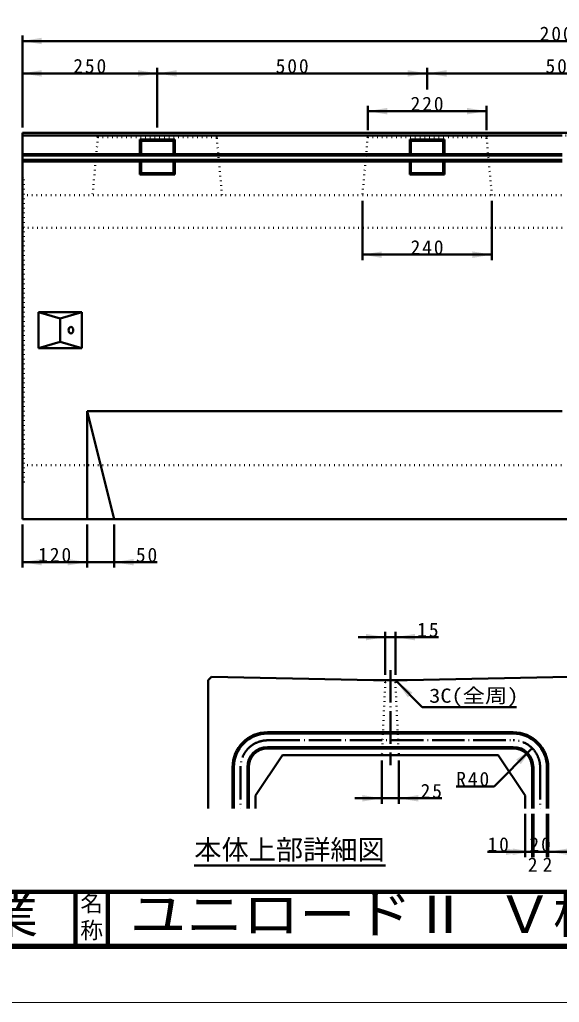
# Model space of a CAD drawing. Units: millimetres, scale not verified. Extents: x -2102 to 2102, y -1485 to 1485.
# Drawn here: x -196 to 804, y -1485 to 336 of the extents above; entities that cross this region are included whole.
import ezdxf
from ezdxf.enums import TextEntityAlignment as Align

# ---------------------------------------------------------------- set-up
doc = ezdxf.new("R2010")
doc.units = ezdxf.units.MM
doc.header["$LTSCALE"] = 5
doc.linetypes.add('DOTTED', pattern=[1.75, 0.25, -1.5])
doc.linetypes.add('LONG_DASHED_DOTTED', pattern=[15.25, 12, -1.5, 0.25, -1.5])
doc.layers.add('0-0_V-nasSTD', color=7, linetype='Continuous', lineweight=35)
doc.layers.add('0-1_0', color=7, linetype='Continuous', lineweight=50)
doc.styles.add('ＭＳ ゴシック', font='')
doc.styles.get('ＭＳ ゴシック').set_extended_font_data('MS Gothic')

msp = doc.modelspace()

# ---------------------------------------------------------------- linework, layer by layer
at = {"layer": '0-0_V-nasSTD', "lineweight": 50}
for p, q in [((153.433, -1125.807), (153.433, -888.057)), ((200.933, -1049.307), (200.933, -1125.807)), ((225.933, -1049.307), (225.933, -1125.807)), ((755.933, -1049.307), (755.933, -1125.807)), ((780.933, -1049.307), (780.933, -1125.807))]:
    msp.add_line(p, q, dxfattribs=at)
at = {"layer": '0-0_V-nasSTD', "linetype": 'LONG_DASHED_DOTTED', "lineweight": 50}
for p, q in [((213.433, -1049.307), (213.433, -1125.807)), ((768.433, -1049.307), (768.433, -1125.807))]:
    msp.add_line(p, q, dxfattribs=at)
at = {"layer": '0-0_V-nasSTD', "lineweight": 100}
for p, q in [((-92.5, -1280), (-92.5, -1380)), ((-32.5, -1280), (-32.5, -1380)), ((-1997.5, -1380), (1997.5, -1380))]:
    msp.add_line(p, q, dxfattribs=at)
at = {"layer": '0-0_V-nasSTD', "lineweight": 18}
for points in [[(-2102.5, -1485), (-2102.5, 1485), (2102.5, 1485), (2102.5, -1485)], [(-2002.5, -1385), (-2002.5, 1385), (2002.5, 1385), (2002.5, -1385)]]:
    msp.add_lwpolyline(points, close=True, dxfattribs=at)
at = {"layer": '0-0_V-nasSTD', "lineweight": 50}
for centre, radius, start, end in [((263.433, -1049.307), 62.5, 90, 180), ((718.433, -1049.307), 62.5, 0, 90), ((263.433, -1049.307), 37.5, 90, 180), ((718.433, -1049.307), 37.5, 0, 90)]:
    msp.add_arc(centre, radius, start, end, dxfattribs=at)
at = {"layer": '0-0_V-nasSTD', "linetype": 'LONG_DASHED_DOTTED', "lineweight": 50}
for centre, start, end in [((263.433, -1049.307), 90, 180), ((718.433, -1049.307), 0, 90)]:
    msp.add_arc(centre, 50, start, end, dxfattribs=at)
at = {"layer": '0-0_V-nasSTD'}
for points in [[(-190.948, 296.857), (-154.948, 290.857), (-154.948, 302.857)], [(-190.948, 236.857), (-154.948, 230.857), (-154.948, 242.857)], [(23.052, 230.857), (23.052, 242.857), (59.052, 236.857)], [(59.052, 236.857), (95.052, 230.857), (95.052, 242.857)], [(523.052, 230.857), (523.052, 242.857), (559.052, 236.857)], [(559.052, 236.857), (595.052, 230.857), (595.052, 242.857)], [(449.052, 166.857), (485.052, 160.857), (485.052, 172.857)], [(633.052, 160.857), (633.052, 172.857), (669.052, 166.857)], [(439.052, -99.143), (475.052, -105.143), (475.052, -93.143)], [(643.052, -105.143), (643.052, -93.143), (679.052, -99.143)], [(-190.948, -669.143), (-154.948, -675.143), (-154.948, -663.143)], [(-106.948, -675.143), (-106.948, -663.143), (-70.948, -669.143)], [(-20.948, -669.143), (15.052, -675.143), (15.052, -663.143)], [(445.558, -814.057), (445.558, -802.057), (481.558, -808.057)], [(500.308, -808.057), (536.308, -814.057), (536.308, -802.057)], [(502.183, -889.932), (523.397, -919.631), (531.882, -911.146)], [(724.09, -1035.165), (732.575, -1043.651), (753.789, -1013.952)], [(439.308, -1112.807), (439.308, -1100.807), (475.308, -1106.807)], [(506.558, -1106.807), (542.558, -1112.807), (542.558, -1100.807)], [(704.933, -1211.807), (704.933, -1199.807), (740.933, -1205.807)], [(717.433, -1211.807), (717.433, -1199.807), (753.433, -1205.807)], [(783.433, -1205.807), (819.433, -1211.807), (819.433, -1199.807)]]:
    msp.add_solid(points, dxfattribs=at)
at = {"layer": '0-1_0'}
for p, q in [((-190.948, 136.857), (-190.948, 306.857)), ((-190.948, 296.857), (1809.052, 296.857)), ((-190.948, 236.857), (59.052, 236.857)), ((59.052, 136.857), (59.052, 246.857)), ((59.052, 236.857), (559.052, 236.857)), ((559.052, 206.857), (559.052, 246.857)), ((559.052, 236.857), (1059.052, 236.857)), ((449.052, 131.857), (449.052, 176.857)), ((449.052, 166.857), (669.052, 166.857)), ((669.052, 131.857), (669.052, 176.857)), ((-190.948, 126.857), (-190.948, -589.143)), ((-190.948, 126.857), (1809.052, 126.857)), ((-190.948, 121.857), (809.052, 121.857)), ((26.752, 114.157), (91.352, 114.157)), ((26.752, 114.157), (29.052, 111.857)), ((26.752, 114.157), (26.752, 86.872)), ((29.052, 111.857), (89.052, 111.857)), ((29.052, 111.857), (29.052, 86.872)), ((89.052, 111.857), (91.352, 114.157)), ((89.052, 111.857), (89.052, 86.872)), ((91.352, 114.157), (91.352, 86.872)), ((526.752, 114.157), (591.352, 114.157)), ((526.752, 114.157), (529.052, 111.857)), ((526.752, 114.157), (526.752, 86.872)), ((529.052, 111.857), (589.052, 111.857)), ((529.052, 111.857), (529.052, 86.872)), ((589.052, 111.857), (591.352, 114.157)), ((589.052, 111.857), (589.052, 86.872)), ((591.352, 114.157), (591.352, 86.872)), ((-190.948, 86.872), (809.052, 86.872)), ((-190.948, 84.857), (809.052, 84.857)), ((-190.948, 76.857), (809.052, 76.857)), ((-190.948, 73.499), (809.052, 73.499)), ((26.752, 73.499), (26.752, 49.557)), ((29.052, 73.499), (29.052, 51.857)), ((89.052, 73.499), (89.052, 51.857)), ((91.352, 73.499), (91.352, 49.557)), ((526.752, 73.499), (526.752, 49.557)), ((529.052, 73.499), (529.052, 51.857)), ((589.052, 73.499), (589.052, 51.857)), ((591.352, 73.499), (591.352, 49.557)), ((26.752, 49.557), (29.052, 51.857)), ((26.752, 49.557), (91.352, 49.557)), ((29.052, 51.857), (89.052, 51.857)), ((89.052, 51.857), (91.352, 49.557)), ((526.752, 49.557), (529.052, 51.857)), ((526.752, 49.557), (591.352, 49.557)), ((529.052, 51.857), (589.052, 51.857)), ((589.052, 51.857), (591.352, 49.557)), ((439.052, 0.857), (439.052, -109.143)), ((679.052, 0.857), (679.052, -109.143)), ((439.052, -99.143), (679.052, -99.143)), ((-160.948, -205.643), (-160.948, -272.643)), ((-160.948, -205.643), (-80.948, -205.643)), ((-120.948, -217.643), (-120.948, -260.643)), ((-80.948, -205.643), (-80.948, -272.643)), ((-160.948, -272.643), (-80.948, -272.643)), ((-70.948, -389.143), (-70.948, -589.143)), ((-70.948, -389.143), (809.052, -389.143)), ((-70.948, -389.143), (-20.948, -589.143)), ((-190.948, -589.143), (1809.052, -589.143)), ((-190.948, -599.143), (-190.948, -679.143)), ((-70.948, -599.143), (-70.948, -679.143)), ((-20.948, -599.143), (-20.948, -679.143)), ((59.052, -669.143), (-20.948, -669.143)), ((481.558, -878.057), (481.558, -798.057)), ((500.308, -878.057), (500.308, -798.057)), ((431.558, -808.057), (481.558, -808.057)), ((481.558, -808.057), (500.308, -808.057)), ((580.308, -808.057), (500.308, -808.057)), ((459.683, -888.057), (522.183, -888.057)), ((502.183, -889.932), (549.894, -937.643)), ((724.894, -937.643), (549.894, -937.643)), ((263.433, -984.307), (718.433, -984.307)), ((263.433, -986.807), (718.433, -986.807)), ((263.433, -1011.807), (718.433, -1011.807)), ((263.433, -1014.307), (718.433, -1014.307)), ((683.078, -1084.663), (753.789, -1013.952)), ((290.933, -1026.807), (240.933, -1101.807)), ((290.933, -1026.807), (690.933, -1026.807)), ((475.308, -1026.807), (506.558, -1026.807)), ((475.308, -1036.807), (475.308, -1116.807)), ((506.558, -1036.807), (506.558, -1116.807)), ((690.933, -1026.807), (740.933, -1101.807)), ((198.433, -1089.307), (198.433, -1049.307)), ((228.433, -1089.307), (228.433, -1049.307)), ((753.433, -1049.307), (753.433, -1089.307)), ((783.433, -1049.307), (783.433, -1089.307)), ((198.433, -1125.807), (198.433, -1089.307)), ((228.433, -1125.807), (228.433, -1089.307)), ((683.078, -1084.663), (613.078, -1084.663)), ((753.433, -1089.307), (753.433, -1125.807)), ((783.433, -1089.307), (783.433, -1125.807)), ((240.933, -1101.807), (240.933, -1125.807)), ((425.308, -1106.807), (475.308, -1106.807)), ((475.308, -1106.807), (506.558, -1106.807)), ((586.558, -1106.807), (506.558, -1106.807)), ((740.933, -1101.807), (740.933, -1125.807)), ((740.933, -1135.807), (740.933, -1215.807)), ((753.433, -1135.807), (753.433, -1215.807)), ((755.933, -1135.807), (755.933, -1215.807)), ((780.933, -1135.807), (780.933, -1215.807)), ((783.433, -1135.807), (783.433, -1215.807)), ((670.933, -1205.807), (740.933, -1205.807)), ((740.933, -1205.807), (753.433, -1205.807)), ((791.246, -1205.807), (799.058, -1205.807)), ((127.697, -1231.593), (481.707, -1231.593))]:
    msp.add_line(p, q, dxfattribs=at)
at = {"layer": '0-1_0', "linetype": 'DOTTED'}
for p, q in [((-190.948, 121.857), (1809.052, 121.857)), ((-50.948, 118.857), (-60.948, 10.857)), ((-50.948, 118.857), (-53.948, 121.857)), ((179.052, 10.857), (169.052, 118.857)), ((449.052, 118.857), (439.052, 10.857)), ((449.052, 118.857), (446.052, 121.857)), ((679.052, 10.857), (669.052, 118.857)), ((-190.948, 44.857), (-187.948, 42.857)), ((-187.948, -521.143), (-187.948, 42.857)), ((-190.948, 20.857), (-187.948, 22.857)), ((-190.948, 10.857), (809.052, 10.857)), ((809.052, -49.143), (-190.948, -49.143)), ((-190.948, -489.143), (809.052, -489.143)), ((-190.948, -499.143), (-187.948, -501.143)), ((-190.948, -523.143), (-187.948, -521.143)), ((481.558, -891.807), (475.308, -1026.807)), ((500.308, -891.807), (506.558, -1026.807))]:
    msp.add_line(p, q, dxfattribs=at)
at = {"layer": '0-1_0', "linetype": 'LONG_DASHED_DOTTED'}
for p, q in [((490.933, -869.307), (490.933, -1045.557)), ((263.433, -999.307), (718.433, -999.307))]:
    msp.add_line(p, q, dxfattribs=at)
at = {"layer": '0-1_0', "lineweight": 100}
msp.add_line((-1997.5, -1280), (1997.5, -1280), dxfattribs=at)
at = {"layer": '0-1_0', "linetype": 'DOTTED'}
for points in [[(-50.948, 118.857), (169.052, 118.857), (172.052, 121.857)], [(449.052, 118.857), (669.052, 118.857), (672.052, 121.857)], [(481.558, -891.807), (477.808, -888.057), (504.058, -888.057)], [(481.558, -891.807), (500.308, -891.807), (504.058, -888.057)]]:
    msp.add_lwpolyline(points, dxfattribs=at)
at = {"layer": '0-1_0'}
for points in [[(-160.948, -205.643), (-120.948, -217.643), (-80.948, -205.643)], [(-160.948, -272.643), (-120.948, -260.643), (-80.948, -272.643)], [(-190.948, -669.143), (-70.948, -669.143), (-20.948, -669.143)], [(459.683, -888.057), (159.683, -881.807), (153.433, -888.057)], [(522.183, -888.057), (822.183, -881.807), (828.433, -888.057)], [(753.433, -1205.807), (755.933, -1205.807), (780.933, -1205.807), (783.433, -1205.807), (828.433, -1205.807)]]:
    msp.add_lwpolyline(points, dxfattribs=at)
for centre, radius, start, end in [((263.433, -1049.307), 65, 90, 180), ((718.433, -1049.307), 65, 0, 90), ((263.433, -1049.307), 35, 90, 180), ((718.433, -1049.307), 35, 0, 90)]:
    msp.add_arc(centre, radius, start, end, dxfattribs=at)
msp.add_ellipse((-100.948, -239.143), major_axis=(0, 6), ratio=0.707107, dxfattribs=at)

# ---------------------------------------------------------------- texts
at = {"layer": '0-0_V-nasSTD', "style": 'ＭＳ ゴシック'}
for s, height, width, p in [('3C(全周)', 26.39, 1.15, (562.894, -937.643)), ('株式会社船生コンクリート工業', 69.65, 1.1, (-1624.221, -1377.45)), ('ユニロードⅡ Ｖ標準', 69.65, 1.1, (8.5, -1377.53))]:
    msp.add_text(s, height=height, dxfattribs=dict(at, width=width)).set_placement(p, align=Align.BOTTOM_LEFT)
for s, height, p in [('本体上部詳細図', 36.95, (127.697, -1231.593)), ('2', 26.39, (745.683, -1250.807)), ('2', 26.39, (773.183, -1250.807)), ('名', 30.79, (-83.518, -1326.001)), ('称', 30.79, (-83.524, -1375.99))]:
    msp.add_text(s, height=height, dxfattribs=at).set_placement(p, align=Align.BOTTOM_LEFT)
at = {"layer": '0-0_V-nasSTD', "char_height": 26.39, "attachment_point": 7, "style": 'ＭＳ ゴシック'}
for s, insert in [('\\T1.2;2000', (767.652, 296.857)), ('\\T1.2;250', (-96.548, 236.857)), ('\\T1.2;500', (278.452, 236.857)), ('\\T1.2;500', (778.452, 236.857)), ('\\T1.2;220', (528.452, 166.857)), ('\\T1.2;240', (528.452, -99.143)), ('\\T1.2;120', (-161.548, -669.143)), ('\\T1.2;50', (19.452, -669.143)), ('\\T1.2;15', (540.708, -808.057)), ('\\T1.2;R40', (613.078, -1084.663)), ('\\T1.2;25', (546.958, -1106.807)), ('\\T1.2;10', (670.933, -1205.807)), ('\\T1.2;20', (748.633, -1205.807))]:
    msp.add_mtext(s, dxfattribs=dict(at, insert=insert))

doc.saveas('drawing.dxf')
